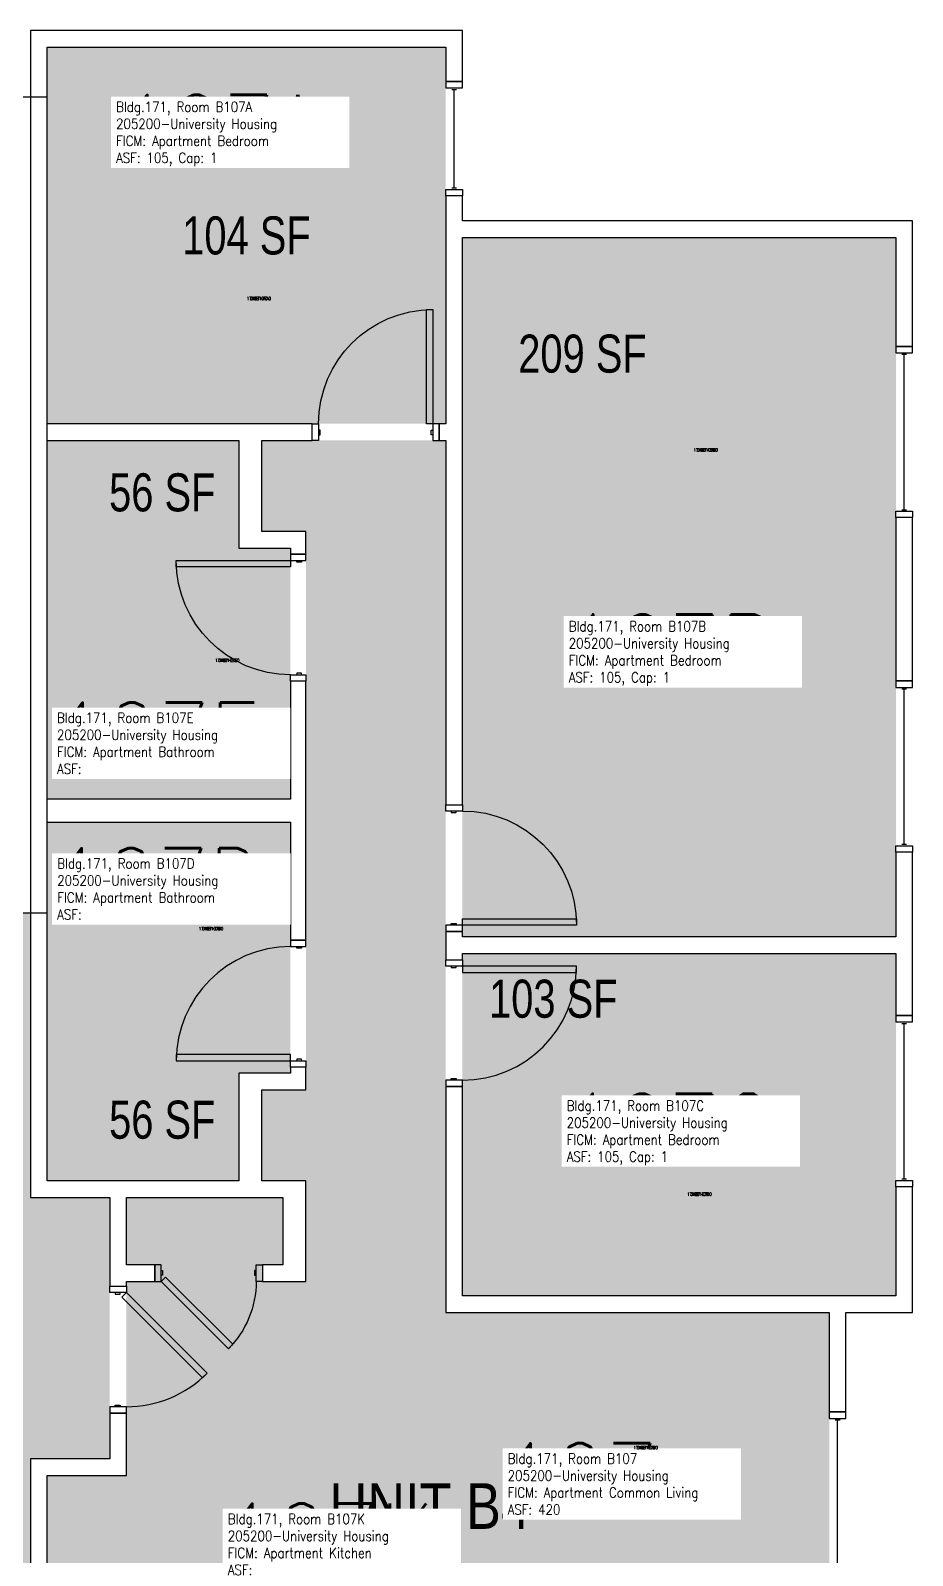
# Model space of a CAD drawing. Header units: inches. Extents: x -98 to 2219, y 102 to 2358.
# Drawn here: x 1933.9 to 2212.2, y 1876.8 to 2357.7 of the extents above; entities that cross this region are included whole.
import ezdxf
from ezdxf.enums import TextEntityAlignment as Align

# ---------------------------------------------------------------- set-up
doc = ezdxf.new("R2010")
doc.units = ezdxf.units.IN
doc.header["$LTSCALE"] = 48
doc.header["$MEASUREMENT"] = 0
for name, color, linetype in [('A-Area-Iden', 1, 'Continuous'), ('A-DOOR', 2, 'Continuous'), ('A-GLAZ', 1, 'Continuous'), ('A-IDEN-RNUM', 7, 'Continuous'), ('A-IDEN-SNUM', 4, 'Continuous'), ('A-IDEN-VNUM', 4, 'Continuous'), ('A-WALL', 5, 'Continuous'), ('AREA-TEXT', 3, 'Continuous'), ('Rooms-Category-Color', 7, 'Continuous'), ('Rooms-College-Color', 7, 'Continuous'), ('Rooms-Department-Color', 7, 'Continuous'), ('Rooms-Division-Color', 7, 'Continuous'), ('Rooms-Information', 7, 'Continuous')]:
    doc.layers.add(name, color=color, linetype=linetype)
doc.styles.add('AREA', font='arial.ttf', dxfattribs={"width": 0.75, "height": 12})
doc.styles.add('ROOMSNUMBER', font='txt.shx', dxfattribs={"height": 0.03})
doc.styles.add('ROOMVNUMBER', font='simplex.shx', dxfattribs={"width": 0.85})
doc.styles.get("Standard").update_dxf_attribs({"font": 'ARIALN.TTF'})

msp = doc.modelspace()

# ---------------------------------------------------------------- hatches: boundary and pattern name
h = msp.add_hatch()
h.set_pattern_fill('ANSI31', color=256, angle=-90, style=0)
h.set_pattern_definition([(315, (2585.01571, 2416.92189), (0.088388348, 0.088388348), [])])
h.paths.add_polyline_path([(2001.07, 2085.45), (2001.07, 2026.72), (1991.86, 2026.72), (1991.86, 2085.45)], flags=9)
at = {"layer": 'Rooms-Category-Color', "true_color": 0x728ef3}
for points in [[(1939.17, 2352.44), (2064.92, 2352.44), (2064.92, 2233.69), (1939.17, 2233.69)], [(2070.17, 2292.44), (2206.92, 2292.44), (2206.92, 2071.94), (2070.17, 2071.94)], [(1939.17, 2228.44), (1999.67, 2228.44), (1999.67, 2194.44), (2015.92, 2194.44), (2015.92, 2115.3), (1939.17, 2115.3)], [(2069.3, 1817.94), (2069.3, 1902.08), (1964.17, 1902.08), (1964.17, 1963.21), (1973.12, 1963.21), (1973.12, 1968.46), (1964.17, 1968.46), (1964.17, 1989.66), (2013.55, 1989.66), (2013.55, 1968.46), (2007.12, 1968.46), (2007.12, 1963.21), (2020.8, 1963.21), (2020.8, 1994.91), (2006.92, 1994.91), (2006.92, 2023.66), (2020.8, 2023.66), (2020.8, 2199.69), (2006.92, 2199.69), (2006.92, 2228.44), (2064.92, 2228.44), (2064.92, 1953.44), (2185.92, 1953.44), (2185.92, 1817.94)], [(1939.17, 2108.05), (2015.92, 2108.05), (2015.92, 2028.91), (1999.67, 2028.91), (1999.67, 1994.91), (1939.17, 1994.91)], [(2206.92, 1958.69), (2206.92, 2066.69), (2070.17, 2066.69), (2070.17, 1958.69)], [(1939.17, 1902.08), (2069.3, 1902.08), (2069.3, 1831.94), (2054.67, 1831.94), (2054.67, 1817.94), (1939.17, 1817.94)]]:
    msp.add_hatch(color=171, dxfattribs=at).paths.add_polyline_path(points)
at = {"layer": 'Rooms-Category-Color', "true_color": 0xadadad}
for points in [[(1166.9, 2091.84), (1251.3, 2007.44), (1641.05, 2007.44), (1641.05, 1974.06), (1848.92, 1974.06), (1848.92, 1907.33), (1873.92, 1907.33), (1958.92, 1907.33), (1958.92, 1989.66), (1933.92, 1989.66), (1933.92, 2079.44), (1844.53, 2079.44), (1844.53, 2104.44), (1762.2, 2104.44), (1762.2, 2079.44), (1264.5, 2079.44), (1209.5, 2134.44)], [(1933.92, 1907.33), (1873.92, 1907.33), (1873.92, 1787.42), (1848.92, 1787.42), (1848.92, 1705.09), (1873.92, 1705.09), (1873.92, 1171.68), (1958.51, 1171.41), (1933.92, 1196), (1933.92, 1640.97), (1958.92, 1640.97), (1958.92, 1723.3), (1933.92, 1723.3)]]:
    msp.add_hatch(color=253, dxfattribs=at).paths.add_polyline_path(points)
at = {"layer": 'Rooms-College-Color', "true_color": 0xadadad}
for points in [[(1939.17, 2352.44), (2064.92, 2352.44), (2064.92, 2233.69), (1939.17, 2233.69)], [(2070.17, 2292.44), (2206.92, 2292.44), (2206.92, 2071.94), (2070.17, 2071.94)], [(1939.17, 2228.44), (1999.67, 2228.44), (1999.67, 2194.44), (2015.92, 2194.44), (2015.92, 2115.3), (1939.17, 2115.3)], [(2069.3, 1817.94), (2069.3, 1902.08), (1964.17, 1902.08), (1964.17, 1963.21), (1973.12, 1963.21), (1973.12, 1968.46), (1964.17, 1968.46), (1964.17, 1989.66), (2013.55, 1989.66), (2013.55, 1968.46), (2007.12, 1968.46), (2007.12, 1963.21), (2020.8, 1963.21), (2020.8, 1994.91), (2006.92, 1994.91), (2006.92, 2023.66), (2020.8, 2023.66), (2020.8, 2199.69), (2006.92, 2199.69), (2006.92, 2228.44), (2064.92, 2228.44), (2064.92, 1953.44), (2185.92, 1953.44), (2185.92, 1817.94)], [(1166.9, 2091.84), (1251.3, 2007.44), (1641.05, 2007.44), (1641.05, 1974.06), (1848.92, 1974.06), (1848.92, 1907.33), (1873.92, 1907.33), (1958.92, 1907.33), (1958.92, 1989.66), (1933.92, 1989.66), (1933.92, 2079.44), (1844.53, 2079.44), (1844.53, 2104.44), (1762.2, 2104.44), (1762.2, 2079.44), (1264.5, 2079.44), (1209.5, 2134.44)], [(1939.17, 2108.05), (2015.92, 2108.05), (2015.92, 2028.91), (1999.67, 2028.91), (1999.67, 1994.91), (1939.17, 1994.91)], [(2206.92, 1958.69), (2206.92, 2066.69), (2070.17, 2066.69), (2070.17, 1958.69)], [(1933.92, 1907.33), (1873.92, 1907.33), (1873.92, 1787.42), (1848.92, 1787.42), (1848.92, 1705.09), (1873.92, 1705.09), (1873.92, 1171.68), (1958.51, 1171.41), (1933.92, 1196), (1933.92, 1640.97), (1958.92, 1640.97), (1958.92, 1723.3), (1933.92, 1723.3)], [(1939.17, 1902.08), (2069.3, 1902.08), (2069.3, 1831.94), (2054.67, 1831.94), (2054.67, 1817.94), (1939.17, 1817.94)]]:
    msp.add_hatch(color=253, dxfattribs=at).paths.add_polyline_path(points)
at = {"layer": 'Rooms-Department-Color', "true_color": 0x604aed}
for points in [[(1939.17, 2352.44), (2064.92, 2352.44), (2064.92, 2233.69), (1939.17, 2233.69)], [(2070.17, 2292.44), (2206.92, 2292.44), (2206.92, 2071.94), (2070.17, 2071.94)], [(1939.17, 2228.44), (1999.67, 2228.44), (1999.67, 2194.44), (2015.92, 2194.44), (2015.92, 2115.3), (1939.17, 2115.3)], [(2069.3, 1817.94), (2069.3, 1902.08), (1964.17, 1902.08), (1964.17, 1963.21), (1973.12, 1963.21), (1973.12, 1968.46), (1964.17, 1968.46), (1964.17, 1989.66), (2013.55, 1989.66), (2013.55, 1968.46), (2007.12, 1968.46), (2007.12, 1963.21), (2020.8, 1963.21), (2020.8, 1994.91), (2006.92, 1994.91), (2006.92, 2023.66), (2020.8, 2023.66), (2020.8, 2199.69), (2006.92, 2199.69), (2006.92, 2228.44), (2064.92, 2228.44), (2064.92, 1953.44), (2185.92, 1953.44), (2185.92, 1817.94)], [(1939.17, 2108.05), (2015.92, 2108.05), (2015.92, 2028.91), (1999.67, 2028.91), (1999.67, 1994.91), (1939.17, 1994.91)], [(2206.92, 1958.69), (2206.92, 2066.69), (2070.17, 2066.69), (2070.17, 1958.69)], [(1939.17, 1902.08), (2069.3, 1902.08), (2069.3, 1831.94), (2054.67, 1831.94), (2054.67, 1817.94), (1939.17, 1817.94)]]:
    msp.add_hatch(color=173, dxfattribs=at).paths.add_polyline_path(points)
at = {"layer": 'Rooms-Department-Color', "true_color": 0xacacac}
for points in [[(1166.9, 2091.84), (1251.3, 2007.44), (1641.05, 2007.44), (1641.05, 1974.06), (1848.92, 1974.06), (1848.92, 1907.33), (1873.92, 1907.33), (1958.92, 1907.33), (1958.92, 1989.66), (1933.92, 1989.66), (1933.92, 2079.44), (1844.53, 2079.44), (1844.53, 2104.44), (1762.2, 2104.44), (1762.2, 2079.44), (1264.5, 2079.44), (1209.5, 2134.44)], [(1933.92, 1907.33), (1873.92, 1907.33), (1873.92, 1787.42), (1848.92, 1787.42), (1848.92, 1705.09), (1873.92, 1705.09), (1873.92, 1171.68), (1958.51, 1171.41), (1933.92, 1196), (1933.92, 1640.97), (1958.92, 1640.97), (1958.92, 1723.3), (1933.92, 1723.3)]]:
    msp.add_hatch(color=253, dxfattribs=at).paths.add_polyline_path(points)
at = {"layer": 'Rooms-Division-Color', "true_color": 0x604aed}
for points in [[(1939.17, 2352.44), (2064.92, 2352.44), (2064.92, 2233.69), (1939.17, 2233.69)], [(2070.17, 2292.44), (2206.92, 2292.44), (2206.92, 2071.94), (2070.17, 2071.94)], [(1939.17, 2228.44), (1999.67, 2228.44), (1999.67, 2194.44), (2015.92, 2194.44), (2015.92, 2115.3), (1939.17, 2115.3)], [(2069.3, 1817.94), (2069.3, 1902.08), (1964.17, 1902.08), (1964.17, 1963.21), (1973.12, 1963.21), (1973.12, 1968.46), (1964.17, 1968.46), (1964.17, 1989.66), (2013.55, 1989.66), (2013.55, 1968.46), (2007.12, 1968.46), (2007.12, 1963.21), (2020.8, 1963.21), (2020.8, 1994.91), (2006.92, 1994.91), (2006.92, 2023.66), (2020.8, 2023.66), (2020.8, 2199.69), (2006.92, 2199.69), (2006.92, 2228.44), (2064.92, 2228.44), (2064.92, 1953.44), (2185.92, 1953.44), (2185.92, 1817.94)], [(1939.17, 2108.05), (2015.92, 2108.05), (2015.92, 2028.91), (1999.67, 2028.91), (1999.67, 1994.91), (1939.17, 1994.91)], [(2206.92, 1958.69), (2206.92, 2066.69), (2070.17, 2066.69), (2070.17, 1958.69)], [(1939.17, 1902.08), (2069.3, 1902.08), (2069.3, 1831.94), (2054.67, 1831.94), (2054.67, 1817.94), (1939.17, 1817.94)]]:
    msp.add_hatch(color=173, dxfattribs=at).paths.add_polyline_path(points)
at = {"layer": 'Rooms-Division-Color', "true_color": 0xadadad}
for points in [[(1166.9, 2091.84), (1251.3, 2007.44), (1641.05, 2007.44), (1641.05, 1974.06), (1848.92, 1974.06), (1848.92, 1907.33), (1873.92, 1907.33), (1958.92, 1907.33), (1958.92, 1989.66), (1933.92, 1989.66), (1933.92, 2079.44), (1844.53, 2079.44), (1844.53, 2104.44), (1762.2, 2104.44), (1762.2, 2079.44), (1264.5, 2079.44), (1209.5, 2134.44)], [(1933.92, 1907.33), (1873.92, 1907.33), (1873.92, 1787.42), (1848.92, 1787.42), (1848.92, 1705.09), (1873.92, 1705.09), (1873.92, 1171.68), (1958.51, 1171.41), (1933.92, 1196), (1933.92, 1640.97), (1958.92, 1640.97), (1958.92, 1723.3), (1933.92, 1723.3)]]:
    msp.add_hatch(color=253, dxfattribs=at).paths.add_polyline_path(points)

# ---------------------------------------------------------------- linework, layer by layer
at = {"layer": 'A-DOOR'}
for points in [[(2060.8, 2233.69), (2058.8, 2233.69), (2058.8, 2269.69), (2060.8, 2269.69)], [(2024.8, 2228.44), (2022.8, 2228.44), (2022.8, 2233.69), (2024.8, 2233.69)], [(2024.8, 2230.19), (2025.3, 2230.19), (2025.3, 2231.69), (2024.8, 2231.69)], [(2060.8, 2230.19), (2060.3, 2230.19), (2060.3, 2231.69), (2060.8, 2231.69)], [(2060.8, 2228.44), (2062.8, 2228.44), (2062.8, 2233.69), (2060.8, 2233.69)], [(2015.92, 2190.55), (2015.92, 2188.55), (1979.92, 2188.55), (1979.92, 2190.55)], [(2020.8, 2190.55), (2020.8, 2192.55), (2015.92, 2192.55), (2015.92, 2190.55)], [(2019.42, 2190.55), (2019.42, 2190.05), (2017.92, 2190.05), (2017.92, 2190.55)], [(2020.8, 2154.55), (2020.8, 2152.55), (2015.92, 2152.55), (2015.92, 2154.55)], [(2019.42, 2154.55), (2019.42, 2155.05), (2017.92, 2155.05), (2017.92, 2154.55)], [(2064.92, 2111.57), (2064.92, 2113.57), (2070.17, 2113.57), (2070.17, 2111.57)], [(2066.67, 2111.57), (2066.67, 2111.07), (2068.17, 2111.07), (2068.17, 2111.57)], [(2070.17, 2075.57), (2070.17, 2077.57), (2106.17, 2077.57), (2106.17, 2075.57)], [(2064.92, 2075.57), (2064.92, 2073.57), (2070.17, 2073.57), (2070.17, 2075.57)], [(2066.67, 2075.57), (2066.67, 2076.07), (2068.17, 2076.07), (2068.17, 2075.57)], [(2020.8, 2068.8), (2020.8, 2070.8), (2015.92, 2070.8), (2015.92, 2068.8)], [(2019.42, 2068.8), (2019.42, 2068.3), (2017.92, 2068.3), (2017.92, 2068.8)], [(2064.92, 2062.69), (2064.92, 2064.69), (2070.17, 2064.69), (2070.17, 2062.69)], [(2066.67, 2062.69), (2066.67, 2062.19), (2068.17, 2062.19), (2068.17, 2062.69)], [(2070.17, 2062.69), (2070.17, 2060.69), (2106.17, 2060.69), (2106.17, 2062.69)], [(2015.92, 2032.8), (2015.92, 2034.8), (1979.92, 2034.8), (1979.92, 2032.8)], [(2020.8, 2032.8), (2020.8, 2030.8), (2015.92, 2030.8), (2015.92, 2032.8)], [(2019.42, 2032.8), (2019.42, 2033.3), (2017.92, 2033.3), (2017.92, 2032.8)], [(2064.92, 2026.69), (2064.92, 2024.69), (2070.17, 2024.69), (2070.17, 2026.69)], [(2066.67, 2026.69), (2066.67, 2027.19), (2068.17, 2027.19), (2068.17, 2026.69)], [(1975.12, 1968.46), (1973.12, 1968.46), (1973.12, 1963.21), (1975.12, 1963.21)], [(2005.12, 1968.46), (2007.12, 1968.46), (2007.12, 1963.21), (2005.12, 1963.21)], [(1975.12, 1966.71), (1975.62, 1966.71), (1975.62, 1965.21), (1975.12, 1965.21)], [(1975.12, 1963.21), (1976.54, 1964.62), (1997.75, 1943.41), (1996.34, 1942)], [(2005.12, 1966.71), (2004.62, 1966.71), (2004.62, 1965.21), (2005.12, 1965.21)], [(1958.92, 1959.72), (1958.92, 1961.72), (1964.17, 1961.72), (1964.17, 1959.72)], [(1960.67, 1959.72), (1960.67, 1959.22), (1962.17, 1959.22), (1962.17, 1959.72)], [(1964.17, 1959.72), (1962.76, 1958.31), (1988.21, 1932.85), (1989.63, 1934.27)], [(1958.92, 1923.72), (1958.92, 1921.72), (1964.17, 1921.72), (1964.17, 1923.72)], [(1960.67, 1923.72), (1960.67, 1924.22), (1962.17, 1924.22), (1962.17, 1923.72)]]:
    msp.add_lwpolyline(points, close=True, dxfattribs=at)
at = {"layer": 'A-DOOR', "extrusion": (0, 0, -1)}
for centre, radius, start, end in [((-2060.8, 2233.69), 36, 0, 90), ((-2015.92, 2190.55), 36, 270, 0), ((-2070.17, 2075.57), 36, 90, 180), ((-1975.12, 1963.21), 30, 180, 225)]:
    msp.add_arc(centre, radius, start, end, dxfattribs=at)
at = {"layer": 'A-DOOR'}
for centre, start, end in [((2015.92, 2032.8), 90, 180), ((2070.17, 2062.69), 270, 0), ((1964.17, 1959.72), 270, 315)]:
    msp.add_arc(centre, 36, start, end, dxfattribs=at)
at = {"layer": 'A-GLAZ'}
for p, q in [((2066.8, 2339.06), (2068.3, 2339.06)), ((2067.55, 2308.06), (2067.55, 2339.06)), ((2066.8, 2308.06), (2068.3, 2308.06)), ((2208.8, 2255.59), (2210.3, 2255.59)), ((2209.55, 2206.59), (2209.55, 2255.59)), ((2208.8, 2206.59), (2210.3, 2206.59)), ((2208.8, 2150.07), (2210.3, 2150.07)), ((2209.55, 2101.07), (2209.55, 2150.07)), ((2208.8, 2101.07), (2210.3, 2101.07)), ((2208.8, 2044.6), (2210.3, 2044.6)), ((2209.55, 1995.6), (2209.55, 2044.6)), ((2208.8, 1995.6), (2210.3, 1995.6)), ((2187.8, 1919.56), (2189.3, 1919.56)), ((2188.55, 1852.56), (2188.55, 1919.56))]:
    msp.add_line(p, q, dxfattribs=at)
for points in [[(2070.17, 2339.56), (2070.17, 2341.56), (2064.92, 2341.56), (2064.92, 2339.56)], [(2070.17, 2307.56), (2070.17, 2305.56), (2064.92, 2305.56), (2064.92, 2307.56)], [(2212.17, 2256.09), (2212.17, 2258.09), (2206.92, 2258.09), (2206.92, 2256.09)], [(2212.17, 2206.09), (2212.17, 2204.09), (2206.92, 2204.09), (2206.92, 2206.09)], [(2212.17, 2150.57), (2212.17, 2152.57), (2206.92, 2152.57), (2206.92, 2150.57)], [(2212.17, 2100.57), (2212.17, 2098.57), (2206.92, 2098.57), (2206.92, 2100.57)], [(2212.17, 2045.1), (2212.17, 2047.1), (2206.92, 2047.1), (2206.92, 2045.1)], [(2212.17, 1995.1), (2212.17, 1993.1), (2206.92, 1993.1), (2206.92, 1995.1)], [(2191.17, 1920.06), (2191.17, 1922.06), (2185.92, 1922.06), (2185.92, 1920.06)]]:
    msp.add_lwpolyline(points, close=True, dxfattribs=at)
at = {"layer": 'A-WALL'}
for p, q in [((2070.17, 2357.69), (1933.92, 2357.69)), ((1933.92, 2357.69), (1933.92, 2229.07)), ((2070.17, 2341.56), (2070.17, 2357.69)), ((1939.17, 2352.44), (2064.92, 2352.44)), ((1939.17, 2233.69), (1939.17, 2352.44)), ((2064.92, 2352.44), (2064.92, 2341.56)), ((2064.92, 2341.56), (2070.17, 2341.56)), ((1939.17, 2336.69), (1901.81, 2336.69)), ((1939.17, 2079.44), (1939.17, 2336.69)), ((2070.17, 2305.56), (2064.92, 2305.56)), ((2064.92, 2305.56), (2064.92, 2297.07)), ((2070.17, 2297.69), (2070.17, 2305.56)), ((2064.92, 2297.07), (2064.92, 2233.69)), ((2212.17, 2297.69), (2070.17, 2297.69)), ((2212.17, 2258.09), (2212.17, 2297.69)), ((2070.17, 2292.44), (2206.92, 2292.44)), ((2070.17, 2113.57), (2070.17, 2292.44)), ((2206.92, 2292.44), (2206.92, 2258.09)), ((2206.92, 2258.09), (2212.17, 2258.09)), ((2020.17, 2233.69), (1939.17, 2233.69)), ((2022.8, 2233.69), (2020.17, 2233.69)), ((2022.8, 2228.44), (2022.8, 2233.69)), ((2064.92, 2233.69), (2062.8, 2233.69)), ((2062.8, 2233.69), (2062.8, 2228.44)), ((1933.92, 2229.07), (1933.92, 1989.66)), ((1939.17, 2228.44), (1999.67, 2228.44)), ((1939.17, 2115.3), (1939.17, 2228.44)), ((1999.67, 2228.44), (1999.67, 2194.44)), ((2006.92, 2228.44), (2020.17, 2228.44)), ((2006.92, 2199.69), (2006.92, 2228.44)), ((2020.17, 2228.44), (2022.8, 2228.44)), ((2062.8, 2228.44), (2064.92, 2228.44)), ((2064.92, 2228.44), (2064.92, 2113.57)), ((2064.92, 2228.44), (2064.92, 2226.44)), ((2212.17, 2204.09), (2206.92, 2204.09)), ((2206.92, 2204.09), (2206.92, 2184.82)), ((2206.92, 2204.09), (2206.92, 2152.57)), ((2212.17, 2152.57), (2212.17, 2204.09)), ((2020.8, 2199.69), (2006.92, 2199.69)), ((2020.8, 2192.55), (2020.8, 2199.69)), ((1999.67, 2194.44), (2015.92, 2194.44)), ((2015.92, 2194.44), (2015.92, 2192.55)), ((2015.92, 2192.55), (2020.8, 2192.55)), ((2070.17, 2113.57), (2070.17, 2179.57)), ((2020.8, 2152.55), (2015.92, 2152.55)), ((2015.92, 2152.55), (2015.92, 2115.3)), ((2020.8, 2070.8), (2020.8, 2152.55)), ((2206.92, 2152.57), (2212.17, 2152.57)), ((2015.92, 2115.3), (1939.17, 2115.3)), ((2064.92, 2113.57), (2070.17, 2113.57)), ((1939.17, 2108.05), (2015.92, 2108.05)), ((1939.17, 1994.91), (1939.17, 2108.05)), ((2015.92, 2108.05), (2015.92, 2070.8)), ((2212.17, 2098.57), (2206.92, 2098.57)), ((2206.92, 2098.57), (2206.92, 2071.94)), ((2212.17, 2047.1), (2212.17, 2098.57)), ((1844.53, 2079.44), (1939.17, 2079.44)), ((2070.17, 2073.57), (2064.92, 2073.57)), ((2064.92, 2073.57), (2064.92, 2064.69)), ((2070.17, 2071.94), (2070.17, 2073.57)), ((2015.92, 2070.8), (2020.8, 2070.8)), ((2206.92, 2071.94), (2070.17, 2071.94)), ((2064.92, 2064.69), (2070.17, 2064.69)), ((2070.17, 2066.69), (2206.92, 2066.69)), ((2070.17, 2064.69), (2070.17, 2066.69)), ((2206.92, 2066.69), (2206.92, 2047.1)), ((2206.92, 2047.1), (2212.17, 2047.1)), ((2020.8, 2030.8), (2015.92, 2030.8)), ((2015.92, 2030.8), (2015.92, 2028.91)), ((2020.8, 2023.66), (2020.8, 2030.8)), ((2015.92, 2028.91), (1999.67, 2028.91)), ((1999.67, 2028.91), (1999.67, 1994.91)), ((2070.17, 2024.69), (2064.92, 2024.69)), ((2064.92, 2024.69), (2064.92, 1953.44)), ((2070.17, 1958.69), (2070.17, 2024.69)), ((2006.92, 2023.66), (2020.8, 2023.66)), ((2006.92, 1994.91), (2006.92, 2023.66)), ((1999.67, 1994.91), (1939.17, 1994.91)), ((2020.8, 1994.91), (2006.92, 1994.91)), ((2020.8, 1963.21), (2020.8, 1994.91)), ((2212.17, 1993.1), (2206.92, 1993.1)), ((2206.92, 1993.1), (2206.92, 1958.69)), ((2212.17, 1953.44), (2212.17, 1993.1)), ((1933.92, 1989.66), (1958.92, 1989.66)), ((1958.92, 1989.66), (1958.92, 1961.72)), ((1964.17, 1968.46), (1964.17, 1989.66)), ((1964.17, 1989.66), (2013.55, 1989.66)), ((2013.55, 1989.66), (2013.55, 1968.46)), ((1973.12, 1968.46), (1964.17, 1968.46)), ((1973.12, 1963.21), (1973.12, 1968.46)), ((2013.55, 1968.46), (2007.12, 1968.46)), ((2007.12, 1968.46), (2007.12, 1963.21)), ((1964.17, 1963.21), (1973.12, 1963.21)), ((1964.17, 1961.72), (1964.17, 1963.21)), ((2007.12, 1963.21), (2020.8, 1963.21)), ((1958.92, 1961.72), (1964.17, 1961.72)), ((2206.92, 1958.69), (2070.17, 1958.69)), ((2064.92, 1953.44), (2185.92, 1953.44)), ((2185.92, 1953.44), (2185.92, 1922.06)), ((2191.17, 1953.44), (2212.17, 1953.44)), ((2191.17, 1922.06), (2191.17, 1953.44)), ((1964.17, 1921.72), (1958.92, 1921.72)), ((1958.92, 1921.72), (1958.92, 1907.33)), ((1964.17, 1902.08), (1964.17, 1921.72)), ((2185.92, 1922.06), (2191.17, 1922.06)), ((1933.92, 1907.33), (1933.92, 1812.69)), ((1958.92, 1907.33), (1933.92, 1907.33)), ((1939.17, 1817.94), (1939.17, 1902.08)), ((1939.17, 1902.08), (1964.17, 1902.08))]:
    msp.add_line(p, q, dxfattribs=at)

# ---------------------------------------------------------------- texts
at = {"layer": 'A-Area-Iden'}
msp.add_text('UNIT B4', height=14.4, dxfattribs=at).set_placement((2059.88, 1885.21), align=Align.CENTER)
at = {"layer": 'A-IDEN-RNUM', "style": 'ROOMSNUMBER', "width": 0.85}
for s, p in [('0107-A0', (2005.97, 2272.7)), ('0107-B0', (2146.93, 2224.92)), ('0107-E0', (1995.98, 2158.59)), ('0107-D0', (1990.88, 2073.97)), ('0107-C0', (2144.95, 1990.25)), ('0107-00', (2127.99, 1910.32))]:
    msp.add_text(s, height=1, dxfattribs=at).set_placement(p, align=Align.CENTER)
at = {"layer": 'A-IDEN-SNUM', "style": 'ROOMSNUMBER', "width": 0.85}
for s, p in [('1710B107A0', (2005.97, 2272.7)), ('1710B107B0', (2146.93, 2224.92)), ('1710B107E0', (1995.98, 2158.59)), ('1710B107D0', (1990.88, 2073.97)), ('1710B107C0', (2144.95, 1990.25)), ('1710B10700', (2127.99, 1910.32))]:
    msp.add_text(s, height=1, dxfattribs=at).set_placement(p, align=Align.CENTER)
at = {"layer": 'A-IDEN-VNUM', "style": 'ROOMVNUMBER', "width": 0.85}
for s, p in [('107A', (1993.7, 2326.12)), ('107B', (2135.59, 2162.3)), ('107E', (1973.71, 2134.53)), ('107D', (1974.23, 2088.6)), ('107C', (2135.41, 2011.16)), ('107', (2107.23, 1900.94)), ('107K', (2028.04, 1881.91))]:
    msp.add_text(s, height=22.5, dxfattribs=at).set_placement(p, align=Align.MIDDLE_CENTER)
at = {"layer": 'AREA-TEXT', "style": 'AREA', "width": 0.75}
for s, p in [('104 SF', (2002.05, 2293.07)), ('209 SF', (2108.06, 2255.8)), ('56 SF', (1975.49, 2212.05)), ('103 SF', (2098.85, 2052.39)), ('56 SF', (1975.49, 2014.24))]:
    msp.add_text(s, height=12, dxfattribs=at).set_placement(p, align=Align.MIDDLE_CENTER)

# ---------------------------------------------------------------- next in the draw order: texts
at = {"layer": 'Rooms-Information', "char_height": 3.2143, "width": 72, "attachment_point": 7, "style": 'ROOMVNUMBER', "bg_fill": 3, "box_fill_scale": 1.5, "bg_fill_color": 256, "bg_fill_true_color": 13158600, "bg_fill_transparency": 0}
for s, insert in [('Bldg.171, Room B107A^M^J205200-University Housing^M^JFICM: Apartment Bedroom^M^JASF: 105, Cap: 1', (1960.92, 2314.87)), ('Bldg.171, Room B107B^M^J205200-University Housing^M^JFICM: Apartment Bedroom^M^JASF: 105, Cap: 1', (2103.72, 2151.05)), ('Bldg.171, Room B107E^M^J205200-University Housing^M^JFICM: Apartment Bathroom^M^JASF: ', (1942.29, 2123.28)), ('Bldg.171, Room B107D^M^J205200-University Housing^M^JFICM: Apartment Bathroom^M^JASF: ', (1942.35, 2077.35)), ('Bldg.171, Room B107C^M^J205200-University Housing^M^JFICM: Apartment Bedroom^M^JASF: 105, Cap: 1', (2103.08, 1999.91)), ('Bldg.171, Room B107^M^J205200-University Housing^M^JFICM: Apartment Common Living^M^JASF: 420', (2084.46, 1889.69)), ('Bldg.171, Room B107K^M^J205200-University Housing^M^JFICM: Apartment Kitchen^M^JASF: ', (1996.16, 1870.66))]:
    msp.add_mtext(s, dxfattribs=dict(at, insert=insert))

doc.saveas('drawing.dxf')
